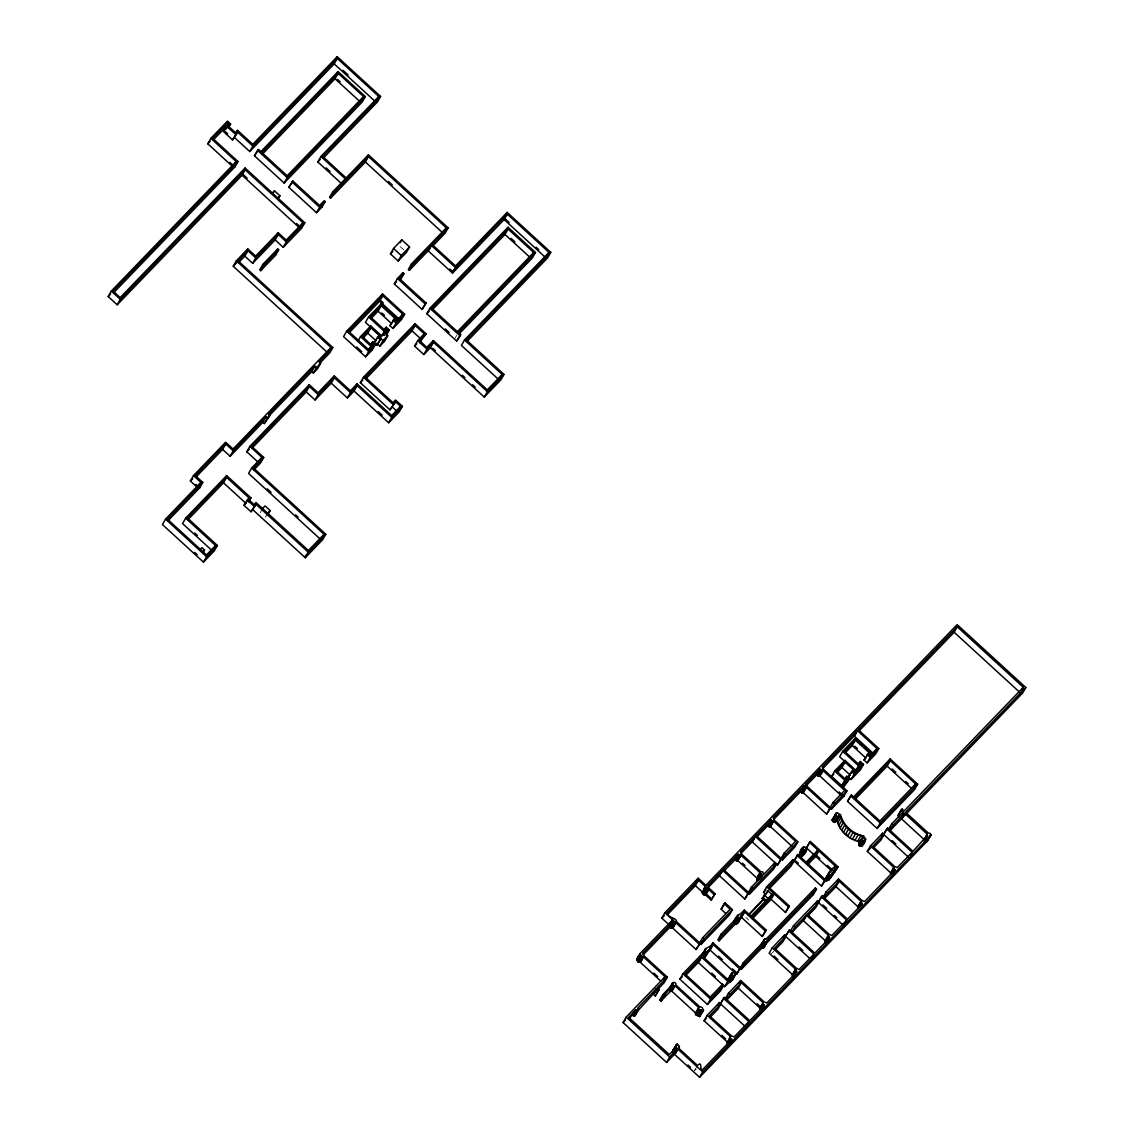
<?xml version="1.0" encoding="UTF-8"?>
<svg xmlns="http://www.w3.org/2000/svg" width="1134" height="1134" viewBox="0 0 1134 1134"><rect width="100%" height="100%" fill="white"/><g stroke="black" fill="none" stroke-linecap="round" stroke-linejoin="round"><path stroke-width="0.75" stroke-dasharray="5 3.75" d="M260.253 512.596L262.564 508.5M265.37 517.288L267.695 513.192M455.202 337.989L456.747 335.267M694.391 1070.879L697.481 1065.421M771.432 953.651L773.728 951.27M694.816 1070.099L696.134 1069.546M400.018 246.489L403.888 250.033M745.903 917.449L748.752 920.057"/><path stroke-width="1.5" d="M695.482 1013.909L695.61 1012.988L671.881 991.244L670.407 991.329L660.938 1001.152L659.747 1000.06L662.851 994.603L672.32 984.78C671.03 981.491 677.097 981.732 675.821 984.907L699.565 1006.666L702.003 1007.29L703.534 1010.295L699.579 1016.631L695.482 1013.909L698.714 1007.545L674.971 985.8C668.805 987.983 664.283 995.439 660.938 1001.152M707.191 1015.313L730.509 1036.674L727.404 1043.521L727.404 1042.118L704.086 1020.756L707.191 1015.313L719.509 1002.527L720.926 1003.831L717.836 1009.274L709.799 1017.609M858.693 844.546C860.096 842.123 864.108 833.533 865.568 839.358C863.13 851.492 852.811 845.213 863.47 837.133M760.985 877.702C765.138 868.814 756.548 885.938 756.775 877.971L737.865 860.649C732.266 861.415 737.369 851.988 740.956 855.206L762.87 875.278L751.388 887.171L748.298 892.628L749.716 893.932L773.516 869.239L776.606 863.796L775.188 862.492L763.721 874.399L762.828 871.918L760.73 871.649L741.82 854.327L740.445 851.762L755.272 836.368L780.646 859.615L777.541 865.058L752.182 841.825L755.272 836.368M761.339 875.136L759.865 872.528L756.647 878.396M829.493 871.692C818.705 892.94 831.548 865.129 835.956 866.603L809.534 842.406L810.385 841.527L837.983 866.801C834.199 871.947 831.69 878.68 826.388 881.075L825.212 879.984M826.388 881.075C829.422 874.371 834.454 873.393 837.983 866.801M672.916 1052.465L672.745 1050.608L677.409 1044.173L679.45 1046.441L675.566 1053.047L677.891 1048.964M674.758 1050.07L676.303 1047.348L675.85 1045.165M763.21 1002.739C763.154 1010.011 756.009 1012.875 763.21 1002.739L741.31 982.668L729.842 994.575L726.752 1000.018L725.335 998.714L728.425 993.271L740.743 980.485L764.075 1001.861L766.782 1003.023L796.961 971.71L795.586 969.145L772.268 947.783L784.586 934.997L786.004 936.301L782.914 941.759L774.876 950.079M663.532 979.464L665.077 976.728L643.176 956.671C640.866 967.869 632.8 959.676 640.512 954.233L639.945 953.708L672.66 919.773L670.336 923.856M640.512 954.233L641.022 956.359L643.176 956.671M785.451 912.445L788.541 906.987L774.224 893.875L771.12 899.319L785.451 912.445L789.392 906.109L768.668 887.128L794.154 860.678L792.978 859.6L766.641 886.93L773.275 893.011L750.977 916.144L744.329 910.063C741.267 914.628 734.137 915.62 734.222 922.552M735.853 919.986L737.44 915.691M744.669 912.034L741.579 917.477L762.289 936.457L765.393 931.014L744.669 912.034C739.538 913.678 741.225 923.785 735.484 923.799L719.055 940.837L717.879 939.76L720.969 934.303L737.398 917.264M713.229 944.65L710.139 950.094L736.547 974.29L739.651 968.847L713.229 944.65C709.36 949.64 707.233 952.447 702.187 956.104L727.418 979.209C731.246 977.224 730.509 972.603 734.421 971.937L735.612 973.029C734.293 980.712 728.964 981.69 724.654 986.637L698.246 962.44L701.336 956.983L727.759 981.179L724.654 986.637M731.784 980.754L735.612 973.029M861.145 902.933L858.041 908.391L857.914 906.718L836.013 886.66L839.103 881.203L861.018 901.275L862.379 903.841L847.537 919.235L822.178 896.002L821.328 896.881L818.224 902.324L843.597 925.571M676.303 1047.348L669.329 1054.577L628.647 1017.311L635.621 1010.068L638.244 1010.125L638.229 1007.502L656.303 988.621L658.344 990.478L655.254 995.936L653.212 994.064L656.303 988.621M702.4 892.373C708.75 879.97 702.456 890.587 708.254 889.155C708.991 893.053 702.215 897.49 702.499 892.16M763.905 939.803L763.806 941.447L743.351 962.681L740.247 968.138L741.438 969.216L761.892 947.996L763.806 947.627L767.293 940.157L816.537 889.07L815.346 887.979L766.116 939.065L764.203 939.434L760.616 945.685M927.187 834.085L924.238 840.989L927.187 834.085L904.535 813.333L893.053 825.226L889.963 830.683L888.546 829.379L891.636 823.922L903.103 812.029L901.062 810.158L902.125 809.052L904.167 810.923L1023.322 687.303L957.266 626.79L858.154 729.63L878.779 748.525L875.689 753.968L867.127 762.856L864.023 760.007L868.998 752.622L855.334 740.119L844.546 751.303L858.197 763.82L860.394 761.538L863.498 764.373L860.408 769.83L851.124 779.455L848.374 776.932L853.264 769.603L845.057 762.091L836.481 770.992L844.688 778.519L846.871 776.237L849.635 778.76L843.342 787.535M702.683 1071.857L677.551 1048.822L674.461 1054.28L699.593 1077.3L702.683 1071.857L930.645 835.744L930.376 833.49L928.25 832.994L905.584 812.227L1025.802 687.502L957.139 624.607L705.872 885.314L703.548 889.396M670.534 987.757L669.06 989.429L673.171 982.455M835.871 819.457C836.977 825.07 828.614 819.513 834.255 818.394M839.089 815.431C839.968 812.908 835.503 811.887 835.361 814.623C837.119 821.47 843.54 808.074 835.474 821.668M870.402 845.964L893.72 867.326C894.683 869.721 890.176 877.645 890.629 872.783L867.297 851.407L870.402 845.964L882.72 833.178L884.137 834.482L881.047 839.94L874.158 847.07M793.176 976.856L792.496 974.602L769.164 953.226L772.268 947.783M799.683 853.448C801.71 841.626 812.072 848.473 802.688 855.66C800.292 857.517 798.024 852.768 801.143 852.329M803.368 854.441L803.028 855.319M825.836 942.893L825.198 940.653L803.297 920.595L806.387 915.152L828.288 935.21L829.677 937.775L814.836 953.17L789.462 929.937L785.522 936.259L809.619 958.343M676.36 1051.884L675.935 1052.735M728.212 979.379L732.139 972.788M764.103 947.259L766.513 941.518M706.213 951.936C699.352 965.374 708.041 951.922 710.139 950.094M803 847.58C801.384 849.72 805.381 851.96 806.359 849.451M300.666 226.814L302.991 222.718L245.185 169.774L242.095 175.217L117.213 304.791L108.198 296.541L111.302 291.098L236.184 161.524L210.881 138.348L227.495 121.111L230.613 123.96L228.288 128.057M231.818 165.805L207.791 143.791L210.881 138.348M117.213 304.791L120.303 299.348L245.185 169.774M224.461 128.355L227.551 122.897L228.756 124.003L225.652 129.46L224.461 128.355L213.022 140.219M228.756 124.003L223.526 131.657L232.47 139.836L237.686 132.182L252.854 146.073L249.749 151.531L234.582 137.639M236.028 133.075L237.573 130.353L252.797 144.287L337.209 56.7L380.585 96.447L377.494 101.89L323.247 158.179M232.47 139.836L237.686 132.182M234.639 164.246L236.184 161.524M113.669 292.714L234.88 166.953L237.984 161.51L212.682 138.334L227.551 122.897M242.775 172.113L245.086 168.016L304.791 222.703L301.701 228.161L283.245 247.311L275.179 239.926L278.269 234.469L286.335 241.854L283.245 247.311M260.848 151.672L338.045 71.584L365.304 96.56L362.214 102.003L284.124 183.013L254.498 155.868L257.588 150.425L258.481 149.49L287.171 175.77L363.518 96.56L338.145 73.327L261.798 152.537M258.481 149.49L254.498 155.868M335.65 59.422L337.209 56.7M249.749 151.531L334.204 63.901L337.308 58.444L378.799 96.461L376.474 100.543M335.721 75.666L338.045 71.584M262.337 154.21L335.04 78.77L338.145 73.327M272.94 193.517L274.485 190.795L279.928 195.785L278.383 198.507M326.549 351.753L233.25 266.277L236.34 260.834L247.807 248.927L255.646 256.1L278.17 232.725L286.236 240.11L302.991 222.718M284.124 183.013L287.228 177.57L365.304 96.56M246.262 251.663L247.807 248.927M244.816 256.128L247.907 250.685L255.745 257.857L252.641 263.301L244.816 256.128L238.707 262.464M288.872 187.365L292.856 180.986L319.604 205.481L324.239 200.69L325.175 201.554L322.084 206.998L316.556 212.738L288.872 187.365L292.856 180.986M342.213 184.275L317.832 161.949L320.936 156.492L378.799 96.461M276.625 235.447L278.17 232.725M262.847 264.364L259.757 269.821L260.707 270.686L275.59 255.235L278.695 249.792L277.745 248.927L262.847 264.364L263.797 265.243L260.707 270.686M277.745 248.927L274.641 254.37L275.59 255.235M316.556 212.738L319.66 207.281L325.175 201.554M428.17 250.798L452.537 273.124L455.641 267.681L431.26 245.355L428.17 250.798L409.346 270.331L408.339 269.424L411.444 263.981L446.286 227.821L368.522 156.591L365.417 162.034L330.575 198.181L329.64 197.316L332.73 191.873L345.303 178.818L320.936 156.492M330.575 198.181L333.68 192.737L368.522 156.591M343.758 181.553L345.303 178.818M366.863 157.569L368.422 154.834L448.128 227.863L445.024 233.306L432.437 246.376M236.34 260.834L330.944 347.5L233.08 449.036L225.638 442.217L193.475 475.585L200.916 482.404L165.536 519.117L162.445 524.56L203.454 562.138L214.283 550.897L217.388 545.454L187.422 517.997L226.587 477.357L249.041 497.939L244.037 505.367L251.011 511.76L256.015 504.318L308.377 552.286L305.287 557.744L252.91 509.776M196.593 486.713L190.384 481.029L193.475 475.585M198.606 486.486L200.916 482.404M167.945 520.804L199.683 487.875L202.773 482.418L195.289 475.557L225.737 443.961L233.221 450.836L230.131 456.279L222.633 449.418L225.737 443.961M248.601 501.923L250.926 497.84L226.658 475.614L185.664 518.139L182.574 523.596L212.441 550.954M224.348 479.696L226.658 475.614M187.989 519.641L223.483 482.815L226.587 477.357M262.918 422.259L266.022 416.802L267.44 418.106L264.35 423.563L262.918 422.259L230.131 456.279M257.616 461.722L246.787 451.786L249.877 446.342L309.27 384.724L318.03 392.761L334.261 375.921L350.434 390.734L357.054 383.859L391.669 415.568L400.586 406.312L395.61 401.748L389.968 409.842L360.328 382.697L363.433 377.253L415.03 323.7L426.058 333.793L419.665 342.666M314.841 366.154L311.737 371.612L313.353 373.086L316.443 367.629L314.841 366.154L268.56 414.165L269.991 415.469L264.35 423.563M202.972 552.74L204.517 550.018L201.909 547.623L200.293 549.295M249.877 446.342L261.926 457.371L251.677 467.988L248.587 473.445L320.95 539.727M259.601 461.453L261.926 457.371M203.454 562.138L206.558 556.695L217.388 545.454M309.355 386.467L306.265 391.925L315.039 399.962L318.13 394.504L309.355 386.467L251.635 446.371L263.726 457.441L260.636 462.899L253.832 469.944M213.22 549.593L215.545 545.511L185.664 518.139M247.907 250.685L238.14 260.82L332.786 347.528L319.037 361.789L320.653 363.263L317.563 368.72L313.353 373.086M306.166 390.167L309.27 384.724M328.619 351.583L330.944 347.5M332.786 347.528L329.696 352.972L319.377 363.674M244.037 505.367L249.041 497.939M386.226 335.451L389.331 329.994L386.226 327.159L384.029 329.441L370.379 316.925L381.166 305.741L394.816 318.243L389.855 325.628L392.945 328.477L401.507 319.59L404.611 314.146L382.555 293.947L346.664 331.185L343.574 336.642L365.616 356.841L372.363 349.839L375.453 344.382L372.703 341.858L370.506 344.141L362.299 336.628L370.889 327.712L379.096 335.239L377.537 337.96M390.45 253.903L393.541 248.459L401.833 239.869L409.558 246.943L406.454 252.4L398.176 260.99L390.45 253.903L392.818 251.45M400.274 242.591L401.833 239.869M251.011 511.76L256.015 504.318M398.176 260.99L401.266 255.533L409.558 246.943M332.716 378.643L334.261 375.921M395.071 320.965L396.617 318.229L381.067 303.983L368.578 316.939L365.474 322.396L377.14 333.084M331.227 383.164L334.317 377.707L350.491 392.52L347.387 397.977L331.227 383.164L315.039 399.962M381.01 296.669L382.555 293.947M349.074 332.872L379.607 301.19L382.697 295.733L402.811 314.161L401.252 316.882M358.188 340.724L360.513 336.628L370.79 325.968L380.882 335.225L379.337 337.946M378.742 308.079L381.067 303.983M370.875 318.654L378.061 311.184L381.166 305.741M403.945 273.705L399.31 278.51L426.058 303.005L422.061 309.384L394.334 283.968L397.424 278.525L402.939 272.784L403.945 273.705L400.841 279.148L399.848 278.241M368.465 330.051L370.79 325.968M362.894 338.258L367.785 333.169L370.889 327.712M400.628 276.88L402.939 272.784M267.879 514.68L270.19 510.598L265.072 505.906L262.564 508.5M409.346 270.331L412.436 264.888L431.26 245.355M371.158 344.594L372.703 341.858M368.281 349.967L372.803 343.616L373.653 344.396L372.108 347.132M372.803 343.616L369.698 349.059L370.563 349.853M365.616 356.841L368.706 351.384L375.453 344.382M376.956 345.076L380.896 338.74L376.956 345.076L374.192 342.553L379.096 335.239M429.006 249.934L432.097 244.49L448.128 227.863M384.681 329.881L386.226 327.159M381.038 336.642L386.325 328.917L387.53 330.008L379.947 337.875M386.325 328.917L383.235 334.36L384.426 335.466M355.509 386.581L357.054 383.859M392.492 322.339L394.816 318.243M354.063 391.06L357.153 385.617L391.769 417.326L388.678 422.769L354.063 391.06L347.387 397.977M376.857 343.318L379.89 346.097L382.98 340.654L387.715 335.749L385.631 333.835L389.331 329.994M387.715 335.749L384.624 341.192L379.89 346.097M392.945 328.477L396.049 323.02L404.611 314.146M422.061 309.384L426.058 303.005M412.719 327.783L415.03 323.7M365.786 378.898L412.039 330.901L415.129 325.458L424.258 333.807L421.933 337.904M532.144 255.193L533.689 252.471L508.089 229.011L431.742 308.221L460.673 334.714L456.676 341.093L426.809 313.721L429.899 308.278L507.989 227.254L535.489 252.457L532.399 257.9L458.873 334.176M430.41 347.727L484.275 397.084L487.379 391.627L433.514 342.284L430.41 347.727L423.832 354.559L414.576 346.097L417.681 340.639L424.258 333.807M389.968 409.842L395.61 401.748M423.832 354.559L426.923 349.116L433.514 342.284M431.09 344.623L433.415 340.526L487.28 389.883L502.149 374.447L464.515 339.987L548.969 252.358L507.252 214.128L455.641 267.681M505.594 215.106L507.153 212.384L550.77 252.343L547.679 257.787L466.939 341.575M452.537 273.124L504.148 219.585L507.252 214.128M263.726 457.441L253.534 468.016L325.798 534.227L322.694 539.671L305.287 557.744M399.04 409.034L400.586 406.312M415.129 325.458L365.219 377.239L392.959 402.655L395.511 400.004L402.386 406.298L399.296 411.755L388.678 422.769M505.665 231.35L507.989 227.254M432.281 309.894L504.984 234.454L508.089 229.011M456.676 341.093L460.673 334.714M464.515 339.987L461.425 345.431L499.045 379.904L489.902 389.401M547.424 255.079L548.969 252.358M499.045 379.904L502.149 374.447M550.77 252.343L466.358 339.931L503.978 374.39L500.888 379.847L484.275 397.084M660.697 981.009L636.854 959.166L639.945 953.708M637.265 960.512L640.384 954.587M637.379 960.994L640.469 955.551M669.556 925.231L661.831 918.143L664.921 912.7L698.147 878.226L705.872 885.314M637.591 961.434L640.696 955.99M637.932 961.816L641.022 956.359M638.357 962.1L641.447 956.642M638.825 962.27L641.915 956.812M639.321 962.312L642.411 956.869M639.817 962.242L642.907 956.784M670.081 927.059L673.171 921.559L675.878 922.736L672.788 928.179L670.081 927.059L643.219 954.871M670.307 927.499L673.412 922.055M695.822 882.309L698.147 878.226M670.648 927.881L673.738 922.424M671.059 928.165L674.163 922.707M695.383 885.64L698.487 880.197L714.264 894.655L711.174 900.112L695.383 885.64L667.501 914.571M671.541 928.335L674.631 922.878M672.037 928.377L675.127 922.92M672.519 928.292L675.623 922.849M674.461 1054.28L666.594 1062.43L623.076 1022.556L626.166 1017.113L665.077 976.728M629.044 1019.14L635.621 1010.068M702.343 892.855L705.433 887.398M635.635 1013.796C634.388 1019.253 630.575 1014.193 635.947 1010.323M702.414 893.337L705.504 887.879M702.598 893.79L705.688 888.347M633.311 1015.979L636.415 1010.536M702.91 894.187L706 888.744M633.807 1016.064L638.541 1007.899M703.307 894.499L706.397 889.056M634.303 1016.021L638.74 1008.353M634.756 1015.851L638.796 1008.835M635.153 1015.568L638.74 1009.317M703.76 894.712L706.851 889.254M704.257 894.797L707.347 889.339M704.753 894.754L707.843 889.297M719.466 875.76L722.571 870.302L747.93 893.549L744.84 898.993L719.466 875.76L708.055 887.596M721.096 873.506L723.407 869.424L738.248 854.03M656.402 989.075L654.077 993.171L664.255 982.611L667.345 977.154L644.027 955.792L642.652 953.212L673.185 921.616M667.345 977.154L657.167 987.714L659.208 989.585L655.254 995.936M722.571 870.302L707.729 885.697L709.104 888.262L715.115 893.776L711.174 900.112M735.399 859.997L738.489 854.54M735.739 860.366L738.829 854.908M736.15 860.649L739.255 855.192M736.632 860.805L739.722 855.362M737.128 860.848L740.233 855.405M737.61 860.763L740.715 855.319M737.865 860.649L740.956 855.206M669.145 988.961L672.448 983.079M753.033 840.932L754.578 838.21M669.103 989.911L672.193 984.468M669.996 988.862L672.859 983.674M671.03 987.728L673.355 983.646M670.407 991.329L673.497 985.885M670.903 991.428L673.993 985.985M671.399 991.414L674.489 985.956M671.867 991.258L674.971 985.8M672.788 928.179L696.12 949.555L700.061 943.219L676.729 921.857C676.431 917.264 668.139 918.398 666.962 912.898L698.487 880.197M699.579 943.176L702.669 937.733L730.154 909.213L724.229 903.784L725.08 902.905L732.422 909.638L729.332 915.081L700.996 944.48L699.579 943.176L701.96 940.696M700.061 943.219L696.12 949.555M701.336 956.983L684.993 973.95L710.21 997.069L722.528 984.284L723.719 985.375L720.614 990.818L707.446 1004.483L679.861 979.195L682.952 973.752L705.022 950.845C704.894 946.734 712.166 947.471 712.903 942.68L740.502 967.954L736.547 974.29M756.449 837.388L767.874 825.538L770.964 820.08L773.671 821.257L795.586 841.329L784.104 853.236L781.014 858.679L782.432 859.983L794.764 847.197L797.854 841.754L774.536 820.392L773.147 817.812L803.68 786.145L806.402 787.336L829.719 808.698L826.615 814.141L803.297 792.779L801.015 792.34L803.68 786.145M792.482 846.772L770.581 826.714L768.2 826.162L771.035 820.293M768.2 826.162L771.29 820.718M700.996 944.48L704.101 939.037L732.422 909.638M725.873 913.579L721.139 909.227L724.229 903.784M725.08 902.905L721.139 909.227M768.569 826.516L771.659 821.059M769.008 826.757L772.098 821.314M769.49 826.884L772.58 821.441M769.986 826.899L773.09 821.441M770.468 826.771L773.671 821.257M705.518 948.747L701.762 955.438L703.803 953.807M701.804 955.919L705.929 948.492M699.097 961.561L701.422 957.465M702.711 954.941L705.617 949.725M703.548 957.493L706.638 952.036M704.044 957.479L707.744 950.902M704.512 957.351L708.637 949.923M704.937 957.096L708.679 950.405M709.799 948.123L712.903 942.68M705.263 956.756L708.58 950.873M800.717 791.943L803.808 786.486M801.015 792.34L804.105 786.897M801.398 792.666L805.863 783.877L820.024 769.192L822.745 770.355L844.646 790.426L833.178 802.319L830.074 807.777L831.505 809.081L843.824 796.295L846.914 790.837L842.179 786.5L849.635 778.76M801.866 792.879L804.956 787.421M802.362 792.964L805.452 787.52M719.055 940.837L722.16 935.394L738.588 918.342L740.842 917.519M802.858 792.935L805.948 787.492M803.297 792.779L806.402 787.336M723.407 869.424L748.78 892.671L744.84 898.993M756.633 878.878L759.737 873.421M756.761 879.346L759.851 873.903M757.002 879.786L760.092 874.342M803.949 788.102L816.934 774.635L820.038 769.235M757.342 880.154L760.432 874.711M749.716 893.932L752.82 888.475L776.606 863.796M822.745 770.355C821.2 778.477 813.234 777.343 820.265 769.674M734.18 921.588L738.092 915.01M734.917 920.709L737.228 916.626M757.767 880.423L760.857 874.98M817.501 775.5L820.591 770.043M735.002 921.191L738.546 914.826M817.912 775.784L821.016 770.326M759.511 879.247L761.835 875.164M818.394 775.954L821.484 770.496M760.772 877.801L762.317 875.079M818.89 775.996L821.98 770.553M735.484 923.799L738.588 918.342M819.372 775.925L822.462 770.482M735.654 923.856L738.744 918.412M736.15 923.912L739.24 918.469M737.469 923.359L740.885 915.96M742.784 912.785L744.329 910.063M736.646 923.856L739.737 918.398M737.086 923.657L741.041 916.598M773.629 865.214L775.188 862.492M770.964 820.08L756.123 835.489L781.496 858.721L777.541 865.058M869.239 755.329L870.784 752.607L855.234 738.362L842.746 751.318L839.656 756.775L850.018 766.272M672.604 1051.062L676.488 1044.457M672.575 1051.544L675.68 1046.101M666.594 1062.43L669.698 1056.987L677.551 1048.822M672.689 1052.026L676.927 1044.258M675.864 1046.895L677.409 1044.173M765.904 894.542L763.536 892.373L766.641 886.93M673.681 1051.105L676.006 1047.008M695.482 1013.427L698.714 1007.545M782.432 859.983L785.522 854.54L797.854 841.754M695.61 1014.391L698.572 1008.466M822.76 768.583L854.2 735.952L857.304 730.509L876.979 748.539L875.434 751.261M695.851 1014.817L698.7 1008.934M764.217 900.467L762.091 898.511L767.973 890.913L772.24 894.825L768.413 898.794L764.146 894.882M857.304 730.509L822.221 766.91L823.596 769.476L841.23 785.635L847.835 778.774L846.97 777.995L844.787 780.263L841.683 785.706L831.591 776.464L834.681 771.007L844.958 760.347L855.064 769.603L853.519 772.325M855.05 735.073L856.609 732.351M696.205 1015.185L698.941 1009.373M696.63 1015.454L699.721 1009.997L701.379 1009.983L702.683 1011.174L699.579 1016.631M697.112 1015.596L700.202 1010.153M766.598 893.337L767.973 890.913M697.608 1015.625L700.699 1010.181M767.023 901.105L764.174 898.497L748.681 915.195M852.91 742.444L855.234 738.362M698.09 1015.525L701.181 1010.082M698.275 1015.44L701.379 1009.983M845.043 753.033L852.244 745.562L855.334 740.119M843.413 763.069L844.958 760.347M837.062 772.637L841.967 767.548L845.057 762.091M707.446 1004.483L710.55 999.026L723.719 985.375M772.24 894.825L773.275 893.011M791.419 862.322L792.978 859.6M720.203 988.366L722.528 984.284M815.559 854.143L817.883 850.061L806.203 862.18L797.854 854.526L791.064 866.135L769.221 888.801M794.764 859.983L797.854 854.526M729.162 977.565L731.473 973.468M799.569 853.916L803.34 847.24M728.184 979.847L731.274 974.404M799.583 854.398L803.765 847.013M729.814 977.607L732.592 972.603M802.702 849.607L804.247 846.885M731.529 975.254L733.074 972.533M799.739 854.866L802.829 849.423M799.994 855.291L803.099 849.848M800.363 855.646L803.453 850.188M729.531 981.576L732.621 976.119L734.889 975.311M800.802 855.886L803.907 850.443M729.701 981.633L732.791 976.19M801.284 856.014L804.389 850.571M730.197 981.69L733.287 976.246M803.198 853.491L806.302 848.034M845.326 778.959L846.871 776.237M730.679 981.633L735.002 973.893M801.795 856.014L804.885 850.571M813.602 854.412L806.444 847.863L809.534 842.406M802.262 855.901L806.444 848.501M810.385 841.527L806.444 847.863M731.132 981.434L735.045 974.857M802.688 855.66L806.472 848.983M717.95 1005.248L719.509 1002.527M843.88 783.438L846.97 777.995M806.458 784.118L807.238 786.443L830.556 807.819L826.615 814.141M848.374 776.932L853.264 769.603M745.818 1027.021L720.444 1003.788L723.535 998.331L724.385 997.452L749.758 1020.699L764.585 1005.305L763.409 1004.497M724.385 997.452L720.444 1003.788M831.505 809.081L834.596 803.623L846.914 790.837M741.438 969.216L744.528 963.772L764.996 942.538L767.208 941.815M855.206 771.021L860.493 763.281L861.698 764.387L854.115 772.254L853.264 771.46L855.064 769.603M858.849 764.259L860.394 761.538M851.124 779.455L854.214 773.998L863.498 764.373M860.493 763.281L857.403 768.739L858.608 769.83L860.153 767.108M774.224 893.875L751.927 917.009L766.244 930.135L762.289 936.457M867.439 755.343L868.998 752.622M739.198 983.206L740.743 980.485M764.599 939.15L760.801 945.246M832.356 819.599L835.985 813.361M762.161 943.913L763.706 941.192M832.271 820.08L836.382 813.106M761.963 944.438L765.067 938.995M832.313 820.562L835.404 815.105M832.484 821.016L836.864 812.965M832.767 821.427L835.871 815.984M726.752 1000.018L738.22 988.125L741.31 982.668M833.15 821.753L836.254 816.31M761.949 948.024L765.053 942.567M833.603 821.98L836.708 816.537M867.127 762.856L870.217 757.399L878.779 748.525M762.445 948.109L765.549 942.666M834.1 822.093L837.19 816.636M762.941 948.067L766.627 941.773M834.596 822.065L837.686 816.622M763.409 947.911L766.499 942.453M836.041 819.925L839.132 814.467M763.806 947.627L767.392 941.376M835.063 821.923L839.188 814.963M847.481 801.299L851.421 794.977L853.562 796.919L890.162 758.944L917.661 784.147L914.571 789.59L877.106 828.444L847.481 801.299L851.421 794.977M860.352 841.967C849.295 839.982 839.684 831.392 836.878 820.463L840.436 814.538C843.257 825.453 852.867 834.057 863.91 836.041L858.807 845.028M840.436 814.538L836.878 820.463M837.7 823.086L840.79 817.642L839.968 815.02M838.777 825.623L841.882 820.18L840.79 817.642M840.11 828.061L843.2 822.618L841.882 820.18M858.721 731.26L954.162 632.248L957.266 626.79M841.669 830.371L844.759 824.928L843.2 822.618M783.027 937.733L784.586 934.997M843.441 832.54L846.545 827.083L844.759 824.928M789.462 929.937L785.522 936.259M727.277 1042.557L730.509 1036.674M807.592 916.144L815.615 907.824L818.72 902.366L817.288 901.062L793.502 925.741L790.412 931.198L791.83 932.502L803.297 920.595M845.425 834.525L848.515 829.082L846.545 827.083M727.277 1043.039L730.367 1037.596M813.021 892.061L815.346 887.979M728.425 1042.585L730.494 1038.064M728.765 1042.954L730.735 1038.503M887.837 763.04L890.162 758.944M791.83 932.502L794.92 927.045L806.387 915.152M764.188 945.614L813.432 894.513L816.537 889.07M729.97 1041.848L731.884 1039.24L702.343 1069.886C699.309 1070.071 702.782 1060.375 697.481 1065.421L678.231 1047.802L679.309 1046.895M856.17 798.293L887.157 766.145L890.261 760.701L915.62 783.934L914.075 786.656M847.58 836.325L850.684 830.882L848.515 829.082M793.913 860.862L821.512 886.136L825.453 879.814L807.153 863.045L818.833 850.925L815.743 856.368L807.564 864.859M825.991 878L829.847 871.38M830.286 871.167L821.512 886.136M849.905 837.927L853.009 832.469L850.684 830.882M804.148 919.717L807.238 914.273L818.72 902.366M827.324 880.112L830.428 874.654M827.593 880.197L830.683 874.739M828.089 880.225L832.725 872.273L829.663 877.787M833.632 870.685L835.956 866.603M828.571 880.14L832.88 872.811M829.011 879.927L832.866 873.293M747.363 1024.3L748.908 1021.578L723.535 998.331M815.743 903.784L817.288 901.062M852.371 839.302L855.461 833.844L863.442 836.523M822.178 896.002L818.224 902.324M854.951 840.436L858.041 834.993M894.074 869.296L895.095 869.891L864.576 901.558L861.854 900.382L838.536 879.02L826.204 891.806L823.114 897.263L825.354 894.939M759.993 1008.551L763.097 1003.108M759.978 1009.033L763.069 1003.59M760.078 1009.515L763.182 1004.058M761.424 1008.962L763.749 1004.88M839.103 881.203L827.636 893.11L824.531 898.567L836.013 886.66M762.615 1007.885L764.16 1005.163M857.616 841.329L860.706 835.886M836.991 881.742L838.536 879.02M858.707 844.065L862.988 837.232M859.048 845.468L862.549 837.445M859.402 845.822L862.152 840.01M859.827 846.092L862.917 840.648L865.44 839.812M860.295 846.247L863.399 840.804M860.805 846.29L863.895 840.833M861.287 846.191L865.582 838.862M861.727 845.978L865.568 839.358M792.453 974.687L795.586 969.145M792.34 975.155L795.444 969.698M792.368 975.637L795.473 970.194M792.524 976.105L795.629 970.661M792.794 976.516L795.898 971.073M877.106 828.444L880.211 823L917.661 784.147M794.721 974.134L796.266 971.413M811.661 958.145L813.985 954.048L788.612 930.816M881.175 835.9L882.72 833.178M909.029 857.687L883.655 834.44L886.745 828.997L887.596 828.118L912.969 851.351L927.329 835.531M887.596 828.118L883.655 834.44M825.056 941.163L828.288 935.21M825.07 941.645L828.16 936.202M825.212 942.113L828.316 936.67M825.481 942.538L828.571 937.095M900.013 817.472L897.972 815.601L901.062 810.158M826.615 941.532L828.926 937.449M902.125 809.052L897.972 815.601M827.82 940.412L829.365 937.69M901.558 814.751L903.103 812.029M889.963 830.683L901.431 818.776L904.535 813.333M904.039 814.949L902.494 817.671L1022.698 692.945L1025.802 687.502M844.376 924.21L846.701 920.113L821.328 896.881M857.814 906.973L861.018 901.275M857.758 907.455L860.862 901.998M857.843 907.937L860.933 902.48M859.133 907.413L861.457 903.33M860.309 906.364L861.854 903.628M890.474 873.393L893.72 867.326M890.516 873.875L893.606 868.417M890.686 874.328L893.776 868.885M892.132 873.719L894.457 869.622M893.351 872.57L894.896 869.849M910.574 854.965L912.119 852.229L886.745 828.997M923.997 840.039L927.102 834.596M924.054 840.521L927.144 835.078M926.194 838.749L927.626 835.942M699.593 1077.3L926.393 841.981L930.858 834.355M926.393 841.981L930.915 834.837M926.832 841.825L930.844 835.319M1021.762 690.025L1023.322 687.303M862.081 845.666L862.364 843.838M826.133 877.546L827.196 876.61M672.745 1050.608L674.319 1049.616M734.336 921.148L736.434 920.269M927.229 841.556L927.768 839.798M207.791 143.791L210.159 141.325M230.613 123.96L228.43 126.228L235.404 132.607L237.573 130.353M237.984 161.51L113.088 291.084L120.204 297.59L245.086 168.016M252.854 146.073L337.308 58.444M108.198 296.541L110.65 294.004M277.83 120.544L280.282 118.007M308.42 88.806L312.091 84.993M271.239 143.139L273.691 140.588M301.871 111.345L304.323 108.807M331.27 80.84L333.722 78.303M272.358 192.993L274.485 190.795M311.949 152.31L315.578 148.54M345.87 117.1L348.294 114.591M277.816 197.996L279.928 195.785M380.585 96.447L322.722 156.478L346.153 177.939L368.422 154.834M317.832 161.949L320.242 159.44M369.67 108.155L374.489 103.151M233.25 266.277L236.694 262.705M255.745 257.857L278.269 234.469M259.658 254.172L262.039 251.705M252.641 263.301L275.179 239.926M263.797 265.243L278.695 249.792M286.335 241.854L304.791 222.703M329.64 197.316L333.056 193.758M190.384 481.029L192.766 478.562M216.58 453.841L218.961 451.375M195.842 477.216L222.633 449.418M202.773 482.418L167.378 519.145L206.459 554.937L215.545 545.511M233.221 450.836L266.022 416.802M382.697 295.733L348.507 331.213L368.607 349.641L373.653 344.396M394.334 283.968L396.531 281.671M267.907 417.085L311.737 371.612M267.44 418.106L269.991 415.469M316.443 367.629L320.653 363.263M371.158 316.499L374.56 312.97M246.787 451.786L249.211 449.277M271.026 426.639L273.45 424.116M252.216 448.001L306.265 391.925M187.393 518.592L191.008 514.836M318.13 394.504L334.317 377.707M396.617 318.229L394.745 320.171L395.95 321.276L402.811 314.161M389.855 325.628L391.726 323.7L378.061 311.184M380.882 335.225L379.082 337.082L382.98 340.654M374.192 342.553L375.992 340.682L367.785 333.169M507.153 212.384L455.528 265.937L432.097 244.49M456.109 267.567L452.423 271.395L449.829 269.013M481.922 240.791L485.621 236.963M350.491 392.52L357.153 385.617M360.328 382.697L362.795 380.145M426.809 313.721L429.247 311.198M452.423 287.143L454.876 284.606M250.926 497.84L248.927 499.91L254.044 504.602L256.043 502.532L308.405 550.5L324.041 534.284L251.677 467.988M202.901 551.691L204.517 550.018M426.058 333.793L419.481 340.625L426.823 347.358L433.415 340.526M414.576 346.097L416.773 343.815M267.695 513.192L270.19 510.598M457.356 331.681L533.689 252.471M458.292 332.546L535.489 252.457M497.883 291.863L501.512 288.093M391.769 417.326L402.386 406.298M494.467 311.141L498.138 307.328M525.07 279.389L528.742 275.59M308.377 552.286L325.798 534.227M305.315 555.943L308.916 552.201M487.379 391.627L503.978 374.39M661.831 918.143L664.198 915.677M636.854 959.166L639.278 956.642M723.747 871.323L735.172 859.558M740.771 853.661L752.182 841.825M773.714 819.471L800.576 791.603M714.264 894.655L715.115 893.776M831.591 776.464L833.873 774.097M870.784 752.607L868.928 754.549L870.118 755.655L876.979 748.539M864.023 760.007L865.894 758.079L852.244 745.562M623.076 1022.556L625.5 1020.033M749.446 891.437L752.891 887.865M781.014 858.679L783.311 856.298M747.93 893.549L748.78 892.671M780.646 859.615L781.496 858.721M829.719 808.698L830.556 807.819M653.212 994.064L635.451 1013.342M658.344 990.478L659.208 989.585M890.261 760.701L854.497 797.797L879.871 821.03L915.62 783.934M659.747 1000.06L663.305 996.375M679.861 979.195L682.314 976.658M763.536 892.373L765.932 889.892M685.39 975.764L698.246 962.44M741.579 917.477L737.851 921.559M762.091 898.511L764.954 895.534M748.341 914.911L764.174 898.497M752.409 916.258L754.847 913.735M752.352 918.809L771.12 899.319M765.393 931.014L766.244 930.135M788.541 906.987L789.392 906.109M829.237 873.577L828.302 874.541L829.493 875.618M740.247 968.138L743.861 964.382M727.759 981.179L732.621 976.119M739.651 968.847L740.502 967.954M732.521 978.472L731.997 979.833M702.683 1011.174L703.534 1010.295M704.086 1020.756L706.326 1018.431M725.335 998.714L727.574 996.389M867.297 851.407L870.657 847.92M888.546 829.379L890.828 826.998M720.926 1003.831L709.459 1015.724L731.359 1035.796L734.067 1036.972L748.908 1021.578M786.004 936.301L774.536 948.208L796.437 968.266L799.144 969.457L813.985 954.048M884.137 834.482L872.67 846.389L894.57 866.447L897.278 867.623L912.119 852.229M846.701 920.113L831.86 935.507L829.152 934.331L807.238 914.273M858.084 840.847L860.819 841.485M853.009 832.469L855.461 833.844M845.893 834.043L848.048 835.843M343.035 70.336L348.152 75.014M505.339 219.004L509.18 222.533M536.127 247.212L538.693 249.565M334.204 63.901L375.694 101.904M504.148 219.585L544.575 256.61M954.162 632.248L1020.217 692.746M337.549 79.408L340.143 81.79M511.136 238.438L514.893 241.868M335.04 78.77L360.414 102.017M504.984 234.454L530.599 257.914M388.466 181.483L392.321 185.026M365.417 162.034L443.181 233.278M326.138 167.889L330.037 171.475M332.73 191.873L333.68 192.737M411.444 263.981L412.436 264.888M393.541 248.459L401.266 255.533M321.135 206.133L322.084 206.998M257.588 150.425L287.228 177.57M291.962 181.908L319.66 207.281M397.424 278.525L425.165 303.926M429.899 308.278L459.78 335.636M226.63 126.214L235.56 134.393M445.293 328.917L449.135 332.432M225.34 131.672L227.665 133.798M229.819 162.318L234.88 166.953M243.3 174.664L247.184 178.222M296.555 223.455L299.121 225.808M380.755 300.581L383.349 302.962M432.876 348.336L435.442 350.675M462.374 375.354L464.94 377.707M472.637 384.752L475.203 387.105M892.061 768.98L895.817 772.41M905.811 781.567L908.32 783.863M242.095 175.217L298.611 226.998M379.607 301.19L399.707 319.604M412.039 330.901L419.863 338.06M854.2 735.952L873.889 753.982M887.157 766.145L911.268 788.229M417.681 340.639L426.923 349.116M392.945 320.185L396.049 323.02M867.127 754.564L870.217 757.399M381.86 312.998L384.454 315.365M854.738 746.186L857.332 748.568M368.578 316.939L384.128 331.185M842.746 751.318L858.296 765.563M377.296 337.096L380.046 339.619M851.464 771.474L854.214 773.998M901.431 818.776L924.082 839.529M841.967 767.548L850.174 775.061M360.513 336.628L370.605 345.884M834.681 771.007L844.787 780.263M891.636 823.922L893.053 825.226M370.52 348.152L372.363 349.839M346.664 331.185L368.706 351.384M850.571 795.855L880.211 823M356.728 347.032L361.746 351.625M839.075 791.943L843.824 796.295M892.118 840.535L895.917 844.022M819.641 775.798L840.266 794.693M833.178 802.319L834.596 803.623M363.433 377.253L393.059 404.399M392.52 407.205L396.248 410.621M378.317 411.628L382.158 415.143M816.069 855.022L819.839 858.466M827.366 865.355L834.893 872.259M814.793 855.504L831.633 870.926M797.004 855.405L824.602 880.693M795.955 861.075L798.336 863.257M784.104 853.236L785.522 854.54M826.204 891.806L827.636 893.11M812.256 893.422L813.432 894.513M822.887 904.932L826.686 908.419M834.298 915.393L836.835 917.718M742.501 863.243L745.024 865.554M111.302 291.098L120.303 299.348M751.388 887.171L752.82 888.475M793.502 925.741L794.92 927.045M799.059 947.003L802.858 950.49M267.213 488.839L271.083 492.383M295.605 514.85L298.185 517.217M706 893.705L710.82 898.128M774.012 956.019L777.881 959.562M247.127 499.924L254.101 506.303M720.969 934.303L722.16 935.394M223.483 482.815L245.95 503.383M743.351 962.681L744.528 963.772M702.669 937.733L704.101 939.037M718.587 956.175L722.344 959.619M732.38 968.819L737.398 973.411M664.921 912.7L699.21 944.098M195.941 484.445L199.683 487.875M757.087 1003.746L760.971 1007.304M738.22 988.125L760.12 1008.183M711.713 973.114L715.497 976.572M728.425 993.271L729.842 994.575M682.952 973.752L710.55 999.026M194.75 532.994L197.344 535.39M165.536 519.117L206.558 556.695M194.665 552.428L197.203 554.753M653.893 973.114L657.777 976.672M721.819 1035.342L725.689 1038.886M662.851 994.603L664.028 995.695M687.969 1064.996L690.535 1067.349M626.166 1017.113L669.698 1056.987"/></g></svg>
